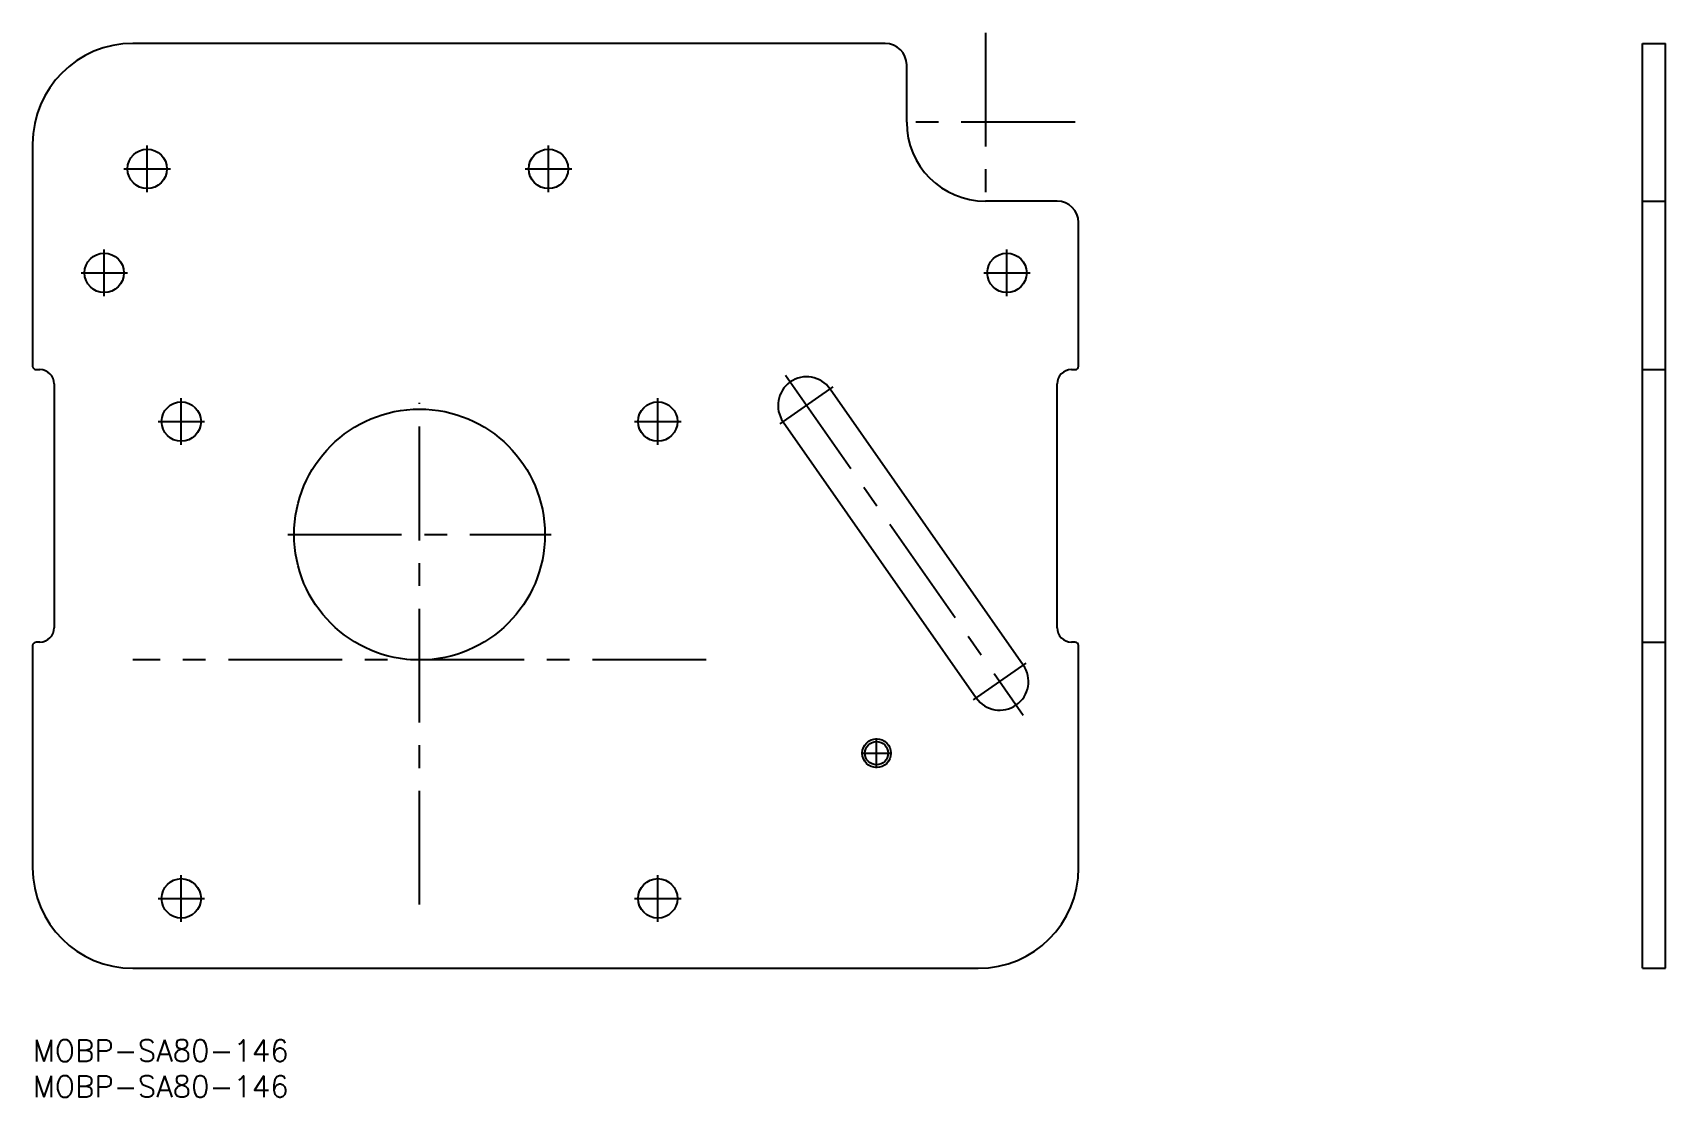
# Model space of a CAD drawing. Extents: x 0 to 228, y -8 to 140.
import ezdxf

# ---------------------------------------------------------------- set-up
doc = ezdxf.new("R2010")
doc.units = 0
doc.header["$LTSCALE"] = 0.5
doc.linetypes.add('CENTER', pattern=[50.8, 31.75, -6.35, 6.35, -6.35])
for name, color, linetype in [('MSM_CENTER', 1, 'CENTER'), ('MSM_CONTINUOUS', 7, 'CONTINUOUS'), ('MSM_NARROW', 5, 'CONTINUOUS'), ('MSM_PART_NUMBER', 7, 'CONTINUOUS')]:
    doc.layers.add(name, color=color, linetype=linetype)
doc.styles.get("Standard").update_dxf_attribs({"font": 'txt.shx', "height": 3, "bigfont": 'bigfont.shx'})

# ---------------------------------------------------------------- blocks, each defined once
blk = doc.blocks.new('*U3')
at = {"layer": 'MSM_PART_NUMBER'}
blk.add_text('MOBP-SA80-146', height=3, dxfattribs=at).set_placement((0, -3))
blk = doc.blocks.new('*U4')
at = {"layer": 'MSM_PART_NUMBER'}
blk.add_text('MOBP-SA80-146', height=3, dxfattribs=at).set_placement((0, -8))

msp = doc.modelspace()

# ---------------------------------------------------------------- linework, layer by layer
at = {"layer": 'MSM_CENTER'}
for p, q in [((133, 140.5), (133, 115.5)), ((145.5, 128), (120.5, 128)), ((16, 118.25), (16, 124.75)), ((72, 118.25), (72, 124.75)), ((12.75, 121.5), (19.25, 121.5)), ((68.75, 121.5), (75.25, 121.5)), ((10, 103.75), (10, 110.25)), ((136, 103.75), (136, 110.25)), ((6.75, 107), (13.25, 107)), ((132.75, 107), (139.25, 107)), ((105.08, 92.73), (138.28, 45.31)), ((20.75, 83), (20.75, 89.5)), ((87.25, 83), (87.25, 89.5)), ((104.36, 85.92), (111.73, 91.08)), ((54, 18.88), (54, 88.88)), ((17.5, 86.25), (24, 86.25)), ((84, 86.25), (90.5, 86.25)), ((35.63, 70.5), (72.38, 70.5)), ((94, 53), (14, 53)), ((131.31, 47.42), (138.69, 52.58)), ((117.8, 37.9), (117.8, 42.1)), ((115.7, 40), (119.9, 40)), ((20.75, 16.5), (20.75, 23)), ((87.25, 16.5), (87.25, 23)), ((17.5, 19.75), (24, 19.75)), ((84, 19.75), (90.5, 19.75))]:
    msp.add_line(p, q, dxfattribs=at)
at = {"layer": 'MSM_CONTINUOUS'}
for p, q in [((119, 139), (14, 139)), ((224.7, 139), (227.9, 139)), ((224.7, 10), (224.7, 139)), ((227.9, 10), (227.9, 139)), ((122, 128), (122, 136)), ((0, 125), (0, 94)), ((143, 117), (133, 117)), ((224.7, 117), (227.9, 117)), ((146, 94), (146, 114)), ((0.5, 93.5), (1, 93.5)), ((145, 93.5), (145.5, 93.5)), ((224.7, 93.5), (227.9, 93.5)), ((3, 91.5), (3, 57.5)), ((143, 57.5), (143, 91.5)), ((138.28, 52.29), (111.32, 90.79)), ((104.77, 86.21), (131.72, 47.71)), ((0, 55), (0, 24)), ((1, 55.5), (0.5, 55.5)), ((145.5, 55.5), (145, 55.5)), ((146, 24), (146, 55)), ((224.7, 55.5), (227.9, 55.5)), ((14, 10), (132, 10)), ((224.7, 10), (227.9, 10))]:
    msp.add_line(p, q, dxfattribs=at)
for centre, radius in [((16, 121.5), 2.75), ((72, 121.5), 2.75), ((10, 107), 2.75), ((136, 107), 2.75), ((20.75, 86.25), 2.75), ((87.25, 86.25), 2.75), ((54, 70.5), 17.5), ((117.8, 40), 1.62), ((20.75, 19.75), 2.75), ((87.25, 19.75), 2.75)]:
    msp.add_circle(centre, radius, dxfattribs=at)
for centre, radius, start, end in [((14, 125), 14, 90, 180), ((119, 136), 3, 0, 90), ((133, 128), 11, 180, 270), ((143, 114), 3, 0, 90), ((0.5, 94), 0.5, 180, 270), ((1, 91.5), 2, 0, 90), ((145, 91.5), 2, 90, 180), ((145.5, 94), 0.5, 270, 0), ((108.04, 88.5), 4, 35, 215), ((1, 57.5), 2, 270, 0), ((145, 57.5), 2, 180, 270), ((0.5, 55), 0.5, 90, 180), ((145.5, 55), 0.5, 0, 90), ((135, 50), 4, 215, 35), ((14, 24), 14, 180, 270), ((132, 24), 14, 270, 0)]:
    msp.add_arc(centre, radius, start, end, dxfattribs=at)
at = {"layer": 'MSM_NARROW'}
msp.add_circle((117.8, 40), 2, dxfattribs=at)

# ---------------------------------------------------------------- block references
at = {"layer": 'MSM_CONTINUOUS'}
for name in ['*U3', '*U4']:
    msp.add_blockref(name, (0, 0), dxfattribs=at)

doc.saveas('drawing.dxf')
